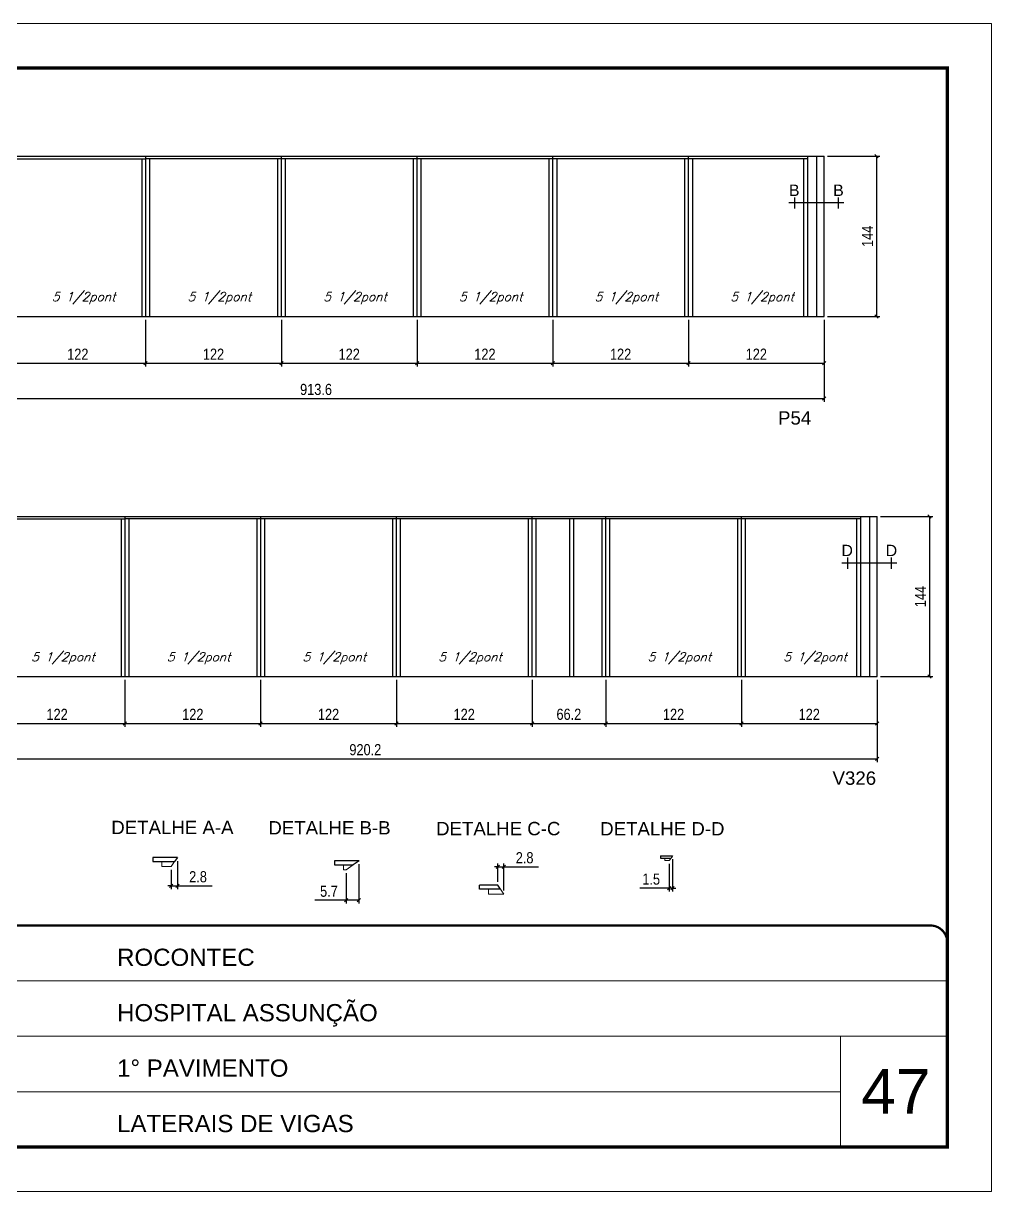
# Model space of a CAD drawing. Extents: x 137137 to 143418, y 10464 to 34486.
# Drawn here: x 140922 to 141792, y 20801 to 21851 of the extents above; entities that cross this region are included whole.
import ezdxf
from ezdxf.enums import TextEntityAlignment as Align

# ---------------------------------------------------------------- set-up
doc = ezdxf.new("R2010")
doc.units = 0
doc.linetypes.add('CONTINUO', pattern=[0])
doc.linetypes.add('DASHED', pattern=[0.75, 0.5, -0.25])
for name, color, linetype in [('5', 5, 'Continuous'), ('COTA', 241, 'Continuous'), ('detalhes', 4, 'Continuous'), ('Painéis', 200, 'Continuous'), ('SARR_2.2x7', 40, 'Continuous'), ('SARR_3.5x7', 81, 'Continuous'), ('texto', 7, 'Continuous')]:
    doc.layers.add(name, color=color, linetype=linetype)
for name, color, linetype, lineweight in [('CARIMBO', 255, 'Continuous', 9), ('Folhas', 255, 'Continuous', 9), ('Sarr 2.2x7', 40, 'Continuous', 9), ('SARRAFO DE PRESSAO', 251, 'DASHED', 9)]:
    doc.layers.add(name, color=color, linetype=linetype, lineweight=lineweight)
doc.styles.add('ARIAL', font='arial.ttf')
doc.styles.add('COTA TECNICA', font='techl___.ttf', dxfattribs={"height": 10})
doc.styles.add('Romans', font='romans.shx')
doc.styles.get("Standard").update_dxf_attribs({"font": 'arial.ttf'})
doc.dimstyles.new('PAINEL', dxfattribs={"dimtxt": 10, "dimasz": 3, "dimexe": 3, "dimexo": 3, "dimgap": 3, "dimtad": 1, "dimdec": 1, "dimzin": 12, "dimdsep": 46, "dimtxsty": 'COTA TECNICA', "dimblk1": 'OBLIQUE', "dimblk2": 'OBLIQUE', "dimsah": 1, "dimcen": 0.9, "dimclrd": 4, "dimclre": 4, "dimclrt": 240, "dimadec": 1, "dimazin": 3, "dimtfac": 1, "dimtdec": 1, "dimtmove": 0, "dimatfit": 3, "dimfxl": 1, "dimtolj": 1, "dimtzin": 12, "dimarcsym": 0})

# ---------------------------------------------------------------- blocks, each defined once
blk = doc.blocks.new('9999999999')
at = {"color": 30, "linetype": 'CONTINUO'}
for p, q in [((98564.6, 34379.6), (99584, 34379.6)), ((98564.6, 34329.8), (99488, 34329.8)), ((99584, 34329.8), (99488, 34329.8)), ((99488, 34329.8), (99488, 34230.2)), ((98564.6, 34280), (99488, 34280))]:
    blk.add_line(p, q, dxfattribs=at)
at = {"color": 30, "linetype": 'CONTINUO', "const_width": 2}
blk.add_lwpolyline([(99584, 34230.2), (99584, 34414.4, 0.414214), (99569, 34429.4), (98229, 34429.4, 0.414214), (98214, 34414.4), (98214, 34245.2, 0.414214), (98229, 34230.2), (99584, 34230.2)], format="xyb", dxfattribs=at)
at = {"layer": 'Folhas'}
blk.add_lwpolyline([(98139, 34190.2), (99624, 34190.2), (99624, 35240.2), (98139, 35240.2)], close=True, dxfattribs=at)
at = {"layer": 'Folhas', "color": 30, "const_width": 3}
blk.add_lwpolyline([(98214, 34230.2), (99584, 34230.2), (99584, 35200.2), (98214, 35200.2)], close=True, dxfattribs=at)
at = {"color": 7, "linetype": 'Continuous', "ltscale": 5, "style": 'ARIAL'}
for s, height, p in [('ROCONTEC', 15.48, (98837.7, 34393.1)), ('HOSPITAL ASSUNÇÃO', 15.483, (98837.7, 34343.3)), ('1° PAVIMENTO', 15.483, (98837.7, 34293.5)), ('LATERAIS DE VIGAS', 15.483, (98837.7, 34243.7))]:
    blk.add_text(s, height=height, dxfattribs=at).set_placement(p)
blk = doc.blocks.new('_Oblique')
at = {"color": 0, "linetype": 'ByBlock', "lineweight": -2}
blk.add_line((-0.5, -0.5), (0.5, 0.5), dxfattribs=at)
blk = doc.blocks.new('*D1684')
at = {"layer": 'COTA', "color": 4, "lineweight": -2, "ltscale": 25, "transparency": 16777216}
for p, q in [((141153.7, 21585), (141153.7, 21543.1)), ((141275.7, 21585), (141275.7, 21543.1)), ((141153.7, 21546.1), (141275.7, 21546.1))]:
    blk.add_line(p, q, dxfattribs=at)
at = {"layer": 'Defpoints', "color": 0, "ltscale": 25, "transparency": 16777216}
for p in [(141153.7, 21588), (141275.7, 21588), (141275.7, 21546.1)]:
    blk.add_point(p, dxfattribs=at)
at = {"layer": 'COTA', "color": 4, "lineweight": -2, "ltscale": 25, "transparency": 16777216, "xscale": 3, "yscale": 3, "zscale": 3, "rotation": 180}
blk.add_blockref('_Oblique', (141153.7, 21546.1), dxfattribs=at)
at = {"layer": 'COTA', "color": 4, "lineweight": -2, "ltscale": 25, "transparency": 16777216, "xscale": 3, "yscale": 3, "zscale": 3}
blk.add_blockref('_Oblique', (141275.7, 21546.1), dxfattribs=at)
at = {"layer": 'COTA', "color": 240, "ltscale": 25, "transparency": 16777216, "insert": (141214.7, 21554.1), "char_height": 10, "attachment_point": 5, "style": 'COTA TECNICA'}
blk.add_mtext('\\A1;122', dxfattribs=at)
blk = doc.blocks.new('*D1685')
at = {"layer": 'COTA', "color": 4, "lineweight": -2, "ltscale": 25, "transparency": 16777216}
for p, q in [((141644.7, 21732), (141691.8, 21732)), ((141688.8, 21732), (141688.8, 21588)), ((141644.7, 21588), (141691.8, 21588))]:
    blk.add_line(p, q, dxfattribs=at)
at = {"layer": 'Defpoints', "color": 0, "ltscale": 25, "transparency": 16777216}
for p in [(141641.7, 21732), (141641.7, 21588), (141688.8, 21588)]:
    blk.add_point(p, dxfattribs=at)
at = {"layer": 'COTA', "color": 4, "lineweight": -2, "ltscale": 25, "transparency": 16777216, "xscale": 3, "yscale": 3, "zscale": 3}
for p, rotation in [((141688.8, 21732), 90), ((141688.8, 21588), 270)]:
    blk.add_blockref('_Oblique', p, dxfattribs=dict(at, rotation=rotation))
at = {"layer": 'COTA', "color": 240, "ltscale": 25, "transparency": 16777216, "insert": (141680.7, 21660), "char_height": 10, "attachment_point": 5, "rotation": 90, "style": 'COTA TECNICA'}
blk.add_mtext('\\A1;144', dxfattribs=at)
blk = doc.blocks.new('*D1660')
at = {"layer": 'COTA', "color": 4, "lineweight": -2, "ltscale": 25, "transparency": 16777216}
for p, q in [((141519.7, 21585), (141519.7, 21543.1)), ((141641.7, 21585), (141641.7, 21543.1)), ((141519.7, 21546.1), (141641.7, 21546.1))]:
    blk.add_line(p, q, dxfattribs=at)
at = {"layer": 'Defpoints', "color": 0, "ltscale": 25, "transparency": 16777216}
for p in [(141519.7, 21588), (141641.7, 21588), (141641.7, 21546.1)]:
    blk.add_point(p, dxfattribs=at)
at = {"layer": 'COTA', "color": 4, "lineweight": -2, "ltscale": 25, "transparency": 16777216, "xscale": 3, "yscale": 3, "zscale": 3, "rotation": 180}
blk.add_blockref('_Oblique', (141519.7, 21546.1), dxfattribs=at)
at = {"layer": 'COTA', "color": 4, "lineweight": -2, "ltscale": 25, "transparency": 16777216, "xscale": 3, "yscale": 3, "zscale": 3}
blk.add_blockref('_Oblique', (141641.7, 21546.1), dxfattribs=at)
at = {"layer": 'COTA', "color": 240, "ltscale": 25, "transparency": 16777216, "insert": (141580.7, 21554.1), "char_height": 10, "attachment_point": 5, "style": 'COTA TECNICA'}
blk.add_mtext('\\A1;122', dxfattribs=at)
blk = doc.blocks.new('*D1665')
at = {"layer": 'COTA', "color": 4, "lineweight": -2, "ltscale": 25, "transparency": 16777216}
for p, q in [((140728.1, 21585), (140728.1, 21511.2)), ((141641.7, 21585), (141641.7, 21511.2)), ((140728.1, 21514.2), (141641.7, 21514.2))]:
    blk.add_line(p, q, dxfattribs=at)
at = {"layer": 'Defpoints', "color": 0, "ltscale": 25, "transparency": 16777216}
for p in [(140728.1, 21588), (141641.7, 21588), (141641.7, 21514.2)]:
    blk.add_point(p, dxfattribs=at)
at = {"layer": 'COTA', "color": 4, "lineweight": -2, "ltscale": 25, "transparency": 16777216, "xscale": 3, "yscale": 3, "zscale": 3, "rotation": 180}
blk.add_blockref('_Oblique', (140728.1, 21514.2), dxfattribs=at)
at = {"layer": 'COTA', "color": 4, "lineweight": -2, "ltscale": 25, "transparency": 16777216, "xscale": 3, "yscale": 3, "zscale": 3}
blk.add_blockref('_Oblique', (141641.7, 21514.2), dxfattribs=at)
at = {"layer": 'COTA', "color": 240, "ltscale": 25, "transparency": 16777216, "insert": (141184.9, 21522.4), "char_height": 10, "attachment_point": 5, "style": 'COTA TECNICA'}
blk.add_mtext('\\A1;913.6', dxfattribs=at)
blk = doc.blocks.new('*D1686')
at = {"layer": 'COTA', "color": 4, "lineweight": -2, "ltscale": 25, "transparency": 16777216}
for p, q in [((141275.7, 21585), (141275.7, 21543.1)), ((141397.7, 21585), (141397.7, 21543.1)), ((141275.7, 21546.1), (141397.7, 21546.1))]:
    blk.add_line(p, q, dxfattribs=at)
at = {"layer": 'Defpoints', "color": 0, "ltscale": 25, "transparency": 16777216}
for p in [(141275.7, 21588), (141397.7, 21588), (141397.7, 21546.1)]:
    blk.add_point(p, dxfattribs=at)
at = {"layer": 'COTA', "color": 4, "lineweight": -2, "ltscale": 25, "transparency": 16777216, "xscale": 3, "yscale": 3, "zscale": 3, "rotation": 180}
blk.add_blockref('_Oblique', (141275.7, 21546.1), dxfattribs=at)
at = {"layer": 'COTA', "color": 4, "lineweight": -2, "ltscale": 25, "transparency": 16777216, "xscale": 3, "yscale": 3, "zscale": 3}
blk.add_blockref('_Oblique', (141397.7, 21546.1), dxfattribs=at)
at = {"layer": 'COTA', "color": 240, "ltscale": 25, "transparency": 16777216, "insert": (141336.7, 21554.1), "char_height": 10, "attachment_point": 5, "style": 'COTA TECNICA'}
blk.add_mtext('\\A1;122', dxfattribs=at)
blk = doc.blocks.new('*D1687')
at = {"layer": 'COTA', "color": 4, "linetype": 'ByBlock', "lineweight": -2, "transparency": 16777216}
for p, q in [((141060.3, 21098.6), (141060.3, 21073.3)), ((141054.7, 21090.6), (141054.7, 21073.3)), ((141054.7, 21076.3), (141051.7, 21076.3)), ((141054.7, 21076.3), (141060.3, 21076.3)), ((141060.3, 21076.3), (141091.4, 21076.3))]:
    blk.add_line(p, q, dxfattribs=at)
at = {"layer": 'Defpoints', "color": 0, "linetype": 'ByBlock', "transparency": 16777216}
for p in [(141060.3, 21101.6), (141054.7, 21093.6), (141060.3, 21076.3)]:
    blk.add_point(p, dxfattribs=at)
at = {"layer": 'COTA', "color": 4, "linetype": 'ByBlock', "lineweight": -2, "transparency": 16777216, "xscale": 3, "yscale": 3, "zscale": 3}
blk.add_blockref('_Oblique', (141054.7, 21076.3), dxfattribs=at)
at = {"layer": 'COTA', "color": 4, "linetype": 'ByBlock', "lineweight": -2, "transparency": 16777216, "xscale": 3, "yscale": 3, "zscale": 3, "rotation": 180}
blk.add_blockref('_Oblique', (141060.3, 21076.3), dxfattribs=at)
at = {"layer": 'COTA', "color": 240, "linetype": 'ByBlock', "transparency": 16777216, "insert": (141078.8, 21084.4), "char_height": 10, "attachment_point": 5, "style": 'COTA TECNICA'}
blk.add_mtext('\\A1;2.8', dxfattribs=at)
blk = doc.blocks.new('*D1688')
at = {"layer": 'COTA', "color": 4, "linetype": 'ByBlock', "lineweight": -2, "transparency": 16777216}
for p, q in [((141223.5, 21095.8), (141223.5, 21060.3)), ((141212.1, 21087.8), (141212.1, 21060.3)), ((141212.1, 21063.3), (141183.9, 21063.3)), ((141223.5, 21063.3), (141212.1, 21063.3))]:
    blk.add_line(p, q, dxfattribs=at)
at = {"layer": 'Defpoints', "color": 0, "linetype": 'ByBlock', "transparency": 16777216}
for p in [(141223.5, 21098.8), (141212.1, 21090.8), (141212.1, 21063.3)]:
    blk.add_point(p, dxfattribs=at)
at = {"layer": 'COTA', "color": 4, "linetype": 'ByBlock', "lineweight": -2, "transparency": 16777216, "xscale": 3, "yscale": 3, "zscale": 3}
for p, rotation in [((141212.1, 21063.3), 180.000000001876), ((141223.5, 21063.3), 1.875939403817029e-09)]:
    blk.add_blockref('_Oblique', p, dxfattribs=dict(at, rotation=rotation))
at = {"layer": 'COTA', "color": 240, "linetype": 'ByBlock', "transparency": 16777216, "insert": (141196.5, 21071.4), "char_height": 10, "attachment_point": 5, "rotation": 0, "style": 'COTA TECNICA'}
blk.add_mtext('\\A1;5.7', dxfattribs=at)
blk = doc.blocks.new('*D1689')
at = {"layer": 'COTA', "color": 4, "linetype": 'ByBlock', "lineweight": -2, "transparency": 16777216}
for p, q in [((141348.2, 21080), (141348.2, 21096.4)), ((141353.8, 21072), (141353.8, 21096.4)), ((141348.2, 21093.4), (141345.2, 21093.4)), ((141348.2, 21093.4), (141353.8, 21093.4)), ((141353.8, 21093.4), (141384.9, 21093.4))]:
    blk.add_line(p, q, dxfattribs=at)
at = {"layer": 'Defpoints', "color": 0, "linetype": 'ByBlock', "transparency": 16777216}
for p in [(141353.8, 21093.4), (141348.2, 21077), (141353.8, 21069)]:
    blk.add_point(p, dxfattribs=at)
at = {"layer": 'COTA', "color": 4, "linetype": 'ByBlock', "lineweight": -2, "transparency": 16777216, "xscale": 3, "yscale": 3, "zscale": 3}
blk.add_blockref('_Oblique', (141348.2, 21093.4), dxfattribs=at)
at = {"layer": 'COTA', "color": 4, "linetype": 'ByBlock', "lineweight": -2, "transparency": 16777216, "xscale": 3, "yscale": 3, "zscale": 3, "rotation": 180}
blk.add_blockref('_Oblique', (141353.8, 21093.4), dxfattribs=at)
at = {"layer": 'COTA', "color": 240, "linetype": 'ByBlock', "transparency": 16777216, "insert": (141372.4, 21101.5), "char_height": 10, "attachment_point": 5, "style": 'COTA TECNICA'}
blk.add_mtext('\\A1;2.8', dxfattribs=at)
blk = doc.blocks.new('*D1692')
at = {"layer": 'COTA', "color": 4, "linetype": 'ByBlock', "lineweight": -2, "transparency": 16777216}
for p, q in [((141502.5, 21096.1), (141502.5, 21071.1)), ((141505.4, 21100.3), (141505.4, 21071.1)), ((141502.5, 21074.1), (141476, 21074.1)), ((141505.4, 21074.1), (141502.5, 21074.1)), ((141505.4, 21074.1), (141508.4, 21074.1))]:
    blk.add_line(p, q, dxfattribs=at)
at = {"layer": 'Defpoints', "color": 0, "linetype": 'ByBlock', "transparency": 16777216}
for p in [(141502.5, 21099.1), (141505.4, 21103.3), (141502.5, 21074.1)]:
    blk.add_point(p, dxfattribs=at)
at = {"layer": 'COTA', "color": 4, "linetype": 'ByBlock', "lineweight": -2, "transparency": 16777216, "xscale": 3, "yscale": 3, "zscale": 3}
blk.add_blockref('_Oblique', (141502.5, 21074.1), dxfattribs=at)
at = {"layer": 'COTA', "color": 4, "linetype": 'ByBlock', "lineweight": -2, "transparency": 16777216, "xscale": 3, "yscale": 3, "zscale": 3, "rotation": 180}
blk.add_blockref('_Oblique', (141505.4, 21074.1), dxfattribs=at)
at = {"layer": 'COTA', "color": 240, "linetype": 'ByBlock', "transparency": 16777216, "insert": (141486.2, 21082.3), "char_height": 10, "attachment_point": 5, "style": 'COTA TECNICA'}
blk.add_mtext('\\A1;1.5', dxfattribs=at)
blk = doc.blocks.new('*D2060')
at = {"layer": 'COTA', "color": 4, "lineweight": -2, "ltscale": 25, "transparency": 16777216}
for p, q in [((141397.7, 21585), (141397.7, 21543.1)), ((141519.7, 21585), (141519.7, 21543.1)), ((141397.7, 21546.1), (141519.7, 21546.1))]:
    blk.add_line(p, q, dxfattribs=at)
at = {"layer": 'Defpoints', "color": 0, "ltscale": 25, "transparency": 16777216}
for p in [(141397.7, 21588), (141519.7, 21588), (141519.7, 21546.1)]:
    blk.add_point(p, dxfattribs=at)
at = {"layer": 'COTA', "color": 4, "lineweight": -2, "ltscale": 25, "transparency": 16777216, "xscale": 3, "yscale": 3, "zscale": 3, "rotation": 180}
blk.add_blockref('_Oblique', (141397.7, 21546.1), dxfattribs=at)
at = {"layer": 'COTA', "color": 4, "lineweight": -2, "ltscale": 25, "transparency": 16777216, "xscale": 3, "yscale": 3, "zscale": 3}
blk.add_blockref('_Oblique', (141519.7, 21546.1), dxfattribs=at)
at = {"layer": 'COTA', "color": 240, "ltscale": 25, "transparency": 16777216, "insert": (141458.7, 21554.1), "char_height": 10, "attachment_point": 5, "style": 'COTA TECNICA'}
blk.add_mtext('\\A1;122', dxfattribs=at)
blk = doc.blocks.new('*D2061')
at = {"layer": 'COTA', "color": 4, "lineweight": -2, "ltscale": 25, "transparency": 16777216}
for p, q in [((140909.7, 21585), (140909.7, 21543.1)), ((141031.7, 21585), (141031.7, 21543.1)), ((140909.7, 21546.1), (141031.7, 21546.1))]:
    blk.add_line(p, q, dxfattribs=at)
at = {"layer": 'Defpoints', "color": 0, "ltscale": 25, "transparency": 16777216}
for p in [(140909.7, 21588), (141031.7, 21588), (141031.7, 21546.1)]:
    blk.add_point(p, dxfattribs=at)
at = {"layer": 'COTA', "color": 4, "lineweight": -2, "ltscale": 25, "transparency": 16777216, "xscale": 3, "yscale": 3, "zscale": 3, "rotation": 180}
blk.add_blockref('_Oblique', (140909.7, 21546.1), dxfattribs=at)
at = {"layer": 'COTA', "color": 4, "lineweight": -2, "ltscale": 25, "transparency": 16777216, "xscale": 3, "yscale": 3, "zscale": 3}
blk.add_blockref('_Oblique', (141031.7, 21546.1), dxfattribs=at)
at = {"layer": 'COTA', "color": 240, "ltscale": 25, "transparency": 16777216, "insert": (140970.7, 21554.1), "char_height": 10, "attachment_point": 5, "style": 'COTA TECNICA'}
blk.add_mtext('\\A1;122', dxfattribs=at)
blk = doc.blocks.new('*D2062')
at = {"layer": 'COTA', "color": 4, "lineweight": -2, "ltscale": 25, "transparency": 16777216}
for p, q in [((141031.7, 21585), (141031.7, 21543.1)), ((141153.7, 21585), (141153.7, 21543.1)), ((141031.7, 21546.1), (141153.7, 21546.1))]:
    blk.add_line(p, q, dxfattribs=at)
at = {"layer": 'Defpoints', "color": 0, "ltscale": 25, "transparency": 16777216}
for p in [(141031.7, 21588), (141153.7, 21588), (141153.7, 21546.1)]:
    blk.add_point(p, dxfattribs=at)
at = {"layer": 'COTA', "color": 4, "lineweight": -2, "ltscale": 25, "transparency": 16777216, "xscale": 3, "yscale": 3, "zscale": 3, "rotation": 180}
blk.add_blockref('_Oblique', (141031.7, 21546.1), dxfattribs=at)
at = {"layer": 'COTA', "color": 4, "lineweight": -2, "ltscale": 25, "transparency": 16777216, "xscale": 3, "yscale": 3, "zscale": 3}
blk.add_blockref('_Oblique', (141153.7, 21546.1), dxfattribs=at)
at = {"layer": 'COTA', "color": 240, "ltscale": 25, "transparency": 16777216, "insert": (141092.7, 21554.1), "char_height": 10, "attachment_point": 5, "style": 'COTA TECNICA'}
blk.add_mtext('\\A1;122', dxfattribs=at)
blk = doc.blocks.new('*D2069')
at = {"layer": 'COTA', "color": 4, "lineweight": -2, "ltscale": 25, "transparency": 16777216}
for p, q in [((141135.1, 21261.3), (141135.1, 21219.3)), ((141257.1, 21261.3), (141257.1, 21219.3)), ((141135.1, 21222.3), (141257.1, 21222.3))]:
    blk.add_line(p, q, dxfattribs=at)
at = {"layer": 'Defpoints', "color": 0, "ltscale": 25, "transparency": 16777216}
for p in [(141135.1, 21264.3), (141257.1, 21264.3), (141257.1, 21222.3)]:
    blk.add_point(p, dxfattribs=at)
at = {"layer": 'COTA', "color": 4, "lineweight": -2, "ltscale": 25, "transparency": 16777216, "xscale": 3, "yscale": 3, "zscale": 3, "rotation": 180}
blk.add_blockref('_Oblique', (141135.1, 21222.3), dxfattribs=at)
at = {"layer": 'COTA', "color": 4, "lineweight": -2, "ltscale": 25, "transparency": 16777216, "xscale": 3, "yscale": 3, "zscale": 3}
blk.add_blockref('_Oblique', (141257.1, 21222.3), dxfattribs=at)
at = {"layer": 'COTA', "color": 240, "ltscale": 25, "transparency": 16777216, "insert": (141196.1, 21230.4), "char_height": 10, "attachment_point": 5, "style": 'COTA TECNICA'}
blk.add_mtext('\\A1;122', dxfattribs=at)
blk = doc.blocks.new('*D2070')
at = {"layer": 'COTA', "color": 4, "lineweight": -2, "ltscale": 25, "transparency": 16777216}
for p, q in [((141692.3, 21408.3), (141739.4, 21408.3)), ((141736.4, 21408.3), (141736.4, 21264.3)), ((141692.3, 21264.3), (141739.4, 21264.3))]:
    blk.add_line(p, q, dxfattribs=at)
at = {"layer": 'Defpoints', "color": 0, "ltscale": 25, "transparency": 16777216}
for p in [(141689.3, 21408.3), (141689.3, 21264.3), (141736.4, 21264.3)]:
    blk.add_point(p, dxfattribs=at)
at = {"layer": 'COTA', "color": 4, "lineweight": -2, "ltscale": 25, "transparency": 16777216, "xscale": 3, "yscale": 3, "zscale": 3}
for p, rotation in [((141736.4, 21408.3), 90), ((141736.4, 21264.3), 270)]:
    blk.add_blockref('_Oblique', p, dxfattribs=dict(at, rotation=rotation))
at = {"layer": 'COTA', "color": 240, "ltscale": 25, "transparency": 16777216, "insert": (141728.3, 21336.3), "char_height": 10, "attachment_point": 5, "rotation": 90, "style": 'COTA TECNICA'}
blk.add_mtext('\\A1;144', dxfattribs=at)
blk = doc.blocks.new('*D2063')
at = {"layer": 'COTA', "color": 4, "lineweight": -2, "ltscale": 25, "transparency": 16777216}
for p, q in [((141567.3, 21261.3), (141567.3, 21219.3)), ((141689.3, 21261.3), (141689.3, 21219.3)), ((141567.3, 21222.3), (141689.3, 21222.3))]:
    blk.add_line(p, q, dxfattribs=at)
at = {"layer": 'Defpoints', "color": 0, "ltscale": 25, "transparency": 16777216}
for p in [(141567.3, 21264.3), (141689.3, 21264.3), (141689.3, 21222.3)]:
    blk.add_point(p, dxfattribs=at)
at = {"layer": 'COTA', "color": 4, "lineweight": -2, "ltscale": 25, "transparency": 16777216, "xscale": 3, "yscale": 3, "zscale": 3, "rotation": 180}
blk.add_blockref('_Oblique', (141567.3, 21222.3), dxfattribs=at)
at = {"layer": 'COTA', "color": 4, "lineweight": -2, "ltscale": 25, "transparency": 16777216, "xscale": 3, "yscale": 3, "zscale": 3}
blk.add_blockref('_Oblique', (141689.3, 21222.3), dxfattribs=at)
at = {"layer": 'COTA', "color": 240, "ltscale": 25, "transparency": 16777216, "insert": (141628.3, 21230.4), "char_height": 10, "attachment_point": 5, "style": 'COTA TECNICA'}
blk.add_mtext('\\A1;122', dxfattribs=at)
blk = doc.blocks.new('*D2064')
at = {"layer": 'COTA', "color": 4, "lineweight": -2, "ltscale": 25, "transparency": 16777216}
for p, q in [((140769.1, 21261.3), (140769.1, 21187.4)), ((141689.3, 21261.3), (141689.3, 21187.4)), ((140769.1, 21190.4), (141689.3, 21190.4))]:
    blk.add_line(p, q, dxfattribs=at)
at = {"layer": 'Defpoints', "color": 0, "ltscale": 25, "transparency": 16777216}
for p in [(140769.1, 21264.3), (141689.3, 21264.3), (141689.3, 21190.4)]:
    blk.add_point(p, dxfattribs=at)
at = {"layer": 'COTA', "color": 4, "lineweight": -2, "ltscale": 25, "transparency": 16777216, "xscale": 3, "yscale": 3, "zscale": 3, "rotation": 180}
blk.add_blockref('_Oblique', (140769.1, 21190.4), dxfattribs=at)
at = {"layer": 'COTA', "color": 4, "lineweight": -2, "ltscale": 25, "transparency": 16777216, "xscale": 3, "yscale": 3, "zscale": 3}
blk.add_blockref('_Oblique', (141689.3, 21190.4), dxfattribs=at)
at = {"layer": 'COTA', "color": 240, "ltscale": 25, "transparency": 16777216, "insert": (141229.2, 21198.6), "char_height": 10, "attachment_point": 5, "style": 'COTA TECNICA'}
blk.add_mtext('\\A1;920.2', dxfattribs=at)
blk = doc.blocks.new('*D2071')
at = {"layer": 'COTA', "color": 4, "lineweight": -2, "ltscale": 25, "transparency": 16777216}
for p, q in [((141257.1, 21261.3), (141257.1, 21219.3)), ((141379.1, 21261.3), (141379.1, 21219.3)), ((141257.1, 21222.3), (141379.1, 21222.3))]:
    blk.add_line(p, q, dxfattribs=at)
at = {"layer": 'Defpoints', "color": 0, "ltscale": 25, "transparency": 16777216}
for p in [(141257.1, 21264.3), (141379.1, 21264.3), (141379.1, 21222.3)]:
    blk.add_point(p, dxfattribs=at)
at = {"layer": 'COTA', "color": 4, "lineweight": -2, "ltscale": 25, "transparency": 16777216, "xscale": 3, "yscale": 3, "zscale": 3, "rotation": 180}
blk.add_blockref('_Oblique', (141257.1, 21222.3), dxfattribs=at)
at = {"layer": 'COTA', "color": 4, "lineweight": -2, "ltscale": 25, "transparency": 16777216, "xscale": 3, "yscale": 3, "zscale": 3}
blk.add_blockref('_Oblique', (141379.1, 21222.3), dxfattribs=at)
at = {"layer": 'COTA', "color": 240, "ltscale": 25, "transparency": 16777216, "insert": (141318.1, 21230.4), "char_height": 10, "attachment_point": 5, "style": 'COTA TECNICA'}
blk.add_mtext('\\A1;122', dxfattribs=at)
blk = doc.blocks.new('*D2065')
at = {"layer": 'COTA', "color": 4, "lineweight": -2, "ltscale": 25, "transparency": 16777216}
for p, q in [((141445.3, 21261.3), (141445.3, 21219.3)), ((141567.3, 21261.3), (141567.3, 21219.3)), ((141445.3, 21222.3), (141567.3, 21222.3))]:
    blk.add_line(p, q, dxfattribs=at)
at = {"layer": 'Defpoints', "color": 0, "ltscale": 25, "transparency": 16777216}
for p in [(141445.3, 21264.3), (141567.3, 21264.3), (141567.3, 21222.3)]:
    blk.add_point(p, dxfattribs=at)
at = {"layer": 'COTA', "color": 4, "lineweight": -2, "ltscale": 25, "transparency": 16777216, "xscale": 3, "yscale": 3, "zscale": 3, "rotation": 180}
blk.add_blockref('_Oblique', (141445.3, 21222.3), dxfattribs=at)
at = {"layer": 'COTA', "color": 4, "lineweight": -2, "ltscale": 25, "transparency": 16777216, "xscale": 3, "yscale": 3, "zscale": 3}
blk.add_blockref('_Oblique', (141567.3, 21222.3), dxfattribs=at)
at = {"layer": 'COTA', "color": 240, "ltscale": 25, "transparency": 16777216, "insert": (141506.3, 21230.4), "char_height": 10, "attachment_point": 5, "style": 'COTA TECNICA'}
blk.add_mtext('\\A1;122', dxfattribs=at)
blk = doc.blocks.new('*D2066')
at = {"layer": 'COTA', "color": 4, "lineweight": -2, "ltscale": 25, "transparency": 16777216}
for p, q in [((140891.1, 21261.3), (140891.1, 21219.3)), ((141013.1, 21261.3), (141013.1, 21219.3)), ((140891.1, 21222.3), (141013.1, 21222.3))]:
    blk.add_line(p, q, dxfattribs=at)
at = {"layer": 'Defpoints', "color": 0, "ltscale": 25, "transparency": 16777216}
for p in [(140891.1, 21264.3), (141013.1, 21264.3), (141013.1, 21222.3)]:
    blk.add_point(p, dxfattribs=at)
at = {"layer": 'COTA', "color": 4, "lineweight": -2, "ltscale": 25, "transparency": 16777216, "xscale": 3, "yscale": 3, "zscale": 3, "rotation": 180}
blk.add_blockref('_Oblique', (140891.1, 21222.3), dxfattribs=at)
at = {"layer": 'COTA', "color": 4, "lineweight": -2, "ltscale": 25, "transparency": 16777216, "xscale": 3, "yscale": 3, "zscale": 3}
blk.add_blockref('_Oblique', (141013.1, 21222.3), dxfattribs=at)
at = {"layer": 'COTA', "color": 240, "ltscale": 25, "transparency": 16777216, "insert": (140952.1, 21230.4), "char_height": 10, "attachment_point": 5, "style": 'COTA TECNICA'}
blk.add_mtext('\\A1;122', dxfattribs=at)
blk = doc.blocks.new('*D2067')
at = {"layer": 'COTA', "color": 4, "lineweight": -2, "ltscale": 25, "transparency": 16777216}
for p, q in [((141013.1, 21261.3), (141013.1, 21219.3)), ((141135.1, 21261.3), (141135.1, 21219.3)), ((141013.1, 21222.3), (141135.1, 21222.3))]:
    blk.add_line(p, q, dxfattribs=at)
at = {"layer": 'Defpoints', "color": 0, "ltscale": 25, "transparency": 16777216}
for p in [(141013.1, 21264.3), (141135.1, 21264.3), (141135.1, 21222.3)]:
    blk.add_point(p, dxfattribs=at)
at = {"layer": 'COTA', "color": 4, "lineweight": -2, "ltscale": 25, "transparency": 16777216, "xscale": 3, "yscale": 3, "zscale": 3, "rotation": 180}
blk.add_blockref('_Oblique', (141013.1, 21222.3), dxfattribs=at)
at = {"layer": 'COTA', "color": 4, "lineweight": -2, "ltscale": 25, "transparency": 16777216, "xscale": 3, "yscale": 3, "zscale": 3}
blk.add_blockref('_Oblique', (141135.1, 21222.3), dxfattribs=at)
at = {"layer": 'COTA', "color": 240, "ltscale": 25, "transparency": 16777216, "insert": (141074.1, 21230.4), "char_height": 10, "attachment_point": 5, "style": 'COTA TECNICA'}
blk.add_mtext('\\A1;122', dxfattribs=at)
blk = doc.blocks.new('*D2072')
at = {"layer": 'COTA', "color": 4, "lineweight": -2, "ltscale": 25, "transparency": 16777216}
for p, q in [((141379.1, 21261.3), (141379.1, 21219.3)), ((141445.3, 21261.3), (141445.3, 21219.3)), ((141379.1, 21222.3), (141445.3, 21222.3))]:
    blk.add_line(p, q, dxfattribs=at)
at = {"layer": 'Defpoints', "color": 0, "ltscale": 25, "transparency": 16777216}
for p in [(141379.1, 21264.3), (141445.3, 21264.3), (141445.3, 21222.3)]:
    blk.add_point(p, dxfattribs=at)
at = {"layer": 'COTA', "color": 4, "lineweight": -2, "ltscale": 25, "transparency": 16777216, "xscale": 3, "yscale": 3, "zscale": 3, "rotation": 180}
blk.add_blockref('_Oblique', (141379.1, 21222.3), dxfattribs=at)
at = {"layer": 'COTA', "color": 4, "lineweight": -2, "ltscale": 25, "transparency": 16777216, "xscale": 3, "yscale": 3, "zscale": 3}
blk.add_blockref('_Oblique', (141445.3, 21222.3), dxfattribs=at)
at = {"layer": 'COTA', "color": 240, "ltscale": 25, "transparency": 16777216, "insert": (141412.2, 21230.4), "char_height": 10, "attachment_point": 5, "style": 'COTA TECNICA'}
blk.add_mtext('\\A1;66.2', dxfattribs=at)

msp = doc.modelspace()

# ---------------------------------------------------------------- linework, layer by layer
at = {"layer": 'detalhes'}
for p, q in [((141615.01, 21695.03), (141615.01, 21685.03)), ((141654.4, 21695.03), (141654.4, 21685.03)), ((141659.4, 21690.03), (141610.01, 21690.03)), ((141662.61, 21371.29), (141662.61, 21361.29)), ((141702, 21371.29), (141702, 21361.29)), ((141707, 21366.29), (141657.61, 21366.29))]:
    msp.add_line(p, q, dxfattribs=at)
at = {"layer": 'Painéis'}
for p, q in [((140769.64, 21732.03), (141641.74, 21732.03)), ((140769.64, 21588.03), (141641.74, 21588.03)), ((140769.14, 21408.29), (141689.34, 21408.29)), ((140769.14, 21264.29), (141689.34, 21264.29)), ((141060.3, 21101.63), (141057.78, 21098.03)), ((141223.53, 21098.77), (141218.39, 21095.17)), ((141494.54, 21103.3), (141505.43, 21103.3)), ((141494.54, 21101.3), (141504.03, 21101.3)), ((141505.43, 21103.3), (141504.03, 21101.3)), ((141348.22, 21076.95), (141331.82, 21076.95)), ((141331.82, 21073.35), (141331.82, 21076.95)), ((141350.74, 21073.35), (141348.22, 21076.95)), ((141350.74, 21073.35), (141331.82, 21073.35))]:
    msp.add_line(p, q, dxfattribs=at)
at = {"layer": 'Painéis', "ltscale": 25}
for p, q in [((141031.74, 21588.03), (141031.74, 21732.03)), ((141153.74, 21588.03), (141153.74, 21732.03)), ((141275.74, 21588.03), (141275.74, 21732.03)), ((141397.74, 21588.03), (141397.74, 21732.03)), ((141519.74, 21588.03), (141519.74, 21732.03)), ((141641.74, 21588.03), (141641.74, 21732.03)), ((141013.14, 21264.29), (141013.14, 21408.29)), ((141135.14, 21264.29), (141135.14, 21408.29)), ((141257.14, 21264.29), (141257.14, 21408.29)), ((141379.14, 21264.29), (141379.14, 21408.29)), ((141445.34, 21264.29), (141445.34, 21408.29)), ((141567.34, 21264.29), (141567.34, 21408.29)), ((141689.34, 21264.29), (141689.34, 21408.29)), ((141494.54, 21103.3), (141494.54, 21101.3))]:
    msp.add_line(p, q, dxfattribs=at)
at = {"layer": 'Painéis', "linetype": 'ByBlock'}
for points in [[(141060.3, 21101.63), (141038.3, 21101.63), (141038.3, 21098.03), (141057.78, 21098.03)], [(141223.53, 21098.77), (141201.53, 21098.77), (141201.53, 21095.17), (141218.39, 21095.17)]]:
    msp.add_lwpolyline(points, dxfattribs=at)
at = {"layer": 'Sarr 2.2x7'}
for p, q in [((141057.78, 21098.03), (141054.7, 21093.63)), ((141218.39, 21095.17), (141212.1, 21090.77)), ((141498.43, 21099.1), (141498.43, 21101.3)), ((141502.49, 21099.1), (141498.43, 21099.1)), ((141504.03, 21101.3), (141502.49, 21099.1)), ((141339.82, 21068.95), (141339.82, 21073.35)), ((141353.82, 21068.95), (141339.82, 21068.95)), ((141353.82, 21068.95), (141350.74, 21073.35))]:
    msp.add_line(p, q, dxfattribs=at)
for points in [[(141057.78, 21098.03), (141046.3, 21098.03), (141046.3, 21093.63), (141054.7, 21093.63)], [(141218.39, 21095.17), (141209.53, 21095.17), (141209.53, 21090.77), (141212.1, 21090.77)]]:
    msp.add_lwpolyline(points, dxfattribs=at)
at = {"layer": 'SARR_2.2x7', "linetype": 'Continuous'}
for p, q in [((140909.74, 21729.83), (141031.74, 21729.83)), ((141153.74, 21729.83), (141031.74, 21729.83)), ((141275.74, 21729.83), (141153.74, 21729.83)), ((141397.74, 21729.83), (141275.74, 21729.83)), ((141519.74, 21729.83), (141397.74, 21729.83)), ((141626.74, 21729.83), (141519.74, 21729.83)), ((141634.74, 21732.03), (141634.74, 21588.03)), ((140891.14, 21406.09), (141013.14, 21406.09)), ((141135.14, 21406.09), (141013.14, 21406.09)), ((141257.14, 21406.09), (141135.14, 21406.09)), ((141379.14, 21406.09), (141257.14, 21406.09)), ((141445.34, 21406.09), (141379.14, 21406.09)), ((141567.34, 21406.09), (141445.34, 21406.09)), ((141674.34, 21406.09), (141567.34, 21406.09)), ((141682.34, 21408.29), (141682.34, 21264.29))]:
    msp.add_line(p, q, dxfattribs=at)
at = {"layer": 'SARR_3.5x7'}
for p, q in [((141028.24, 21729.83), (141028.24, 21588.03)), ((141035.24, 21729.83), (141035.24, 21588.03)), ((141150.24, 21729.83), (141150.24, 21588.03)), ((141157.24, 21729.83), (141157.24, 21588.03)), ((141272.24, 21729.83), (141272.24, 21588.03)), ((141279.24, 21729.83), (141279.24, 21588.03)), ((141394.24, 21729.83), (141394.24, 21588.03)), ((141401.24, 21729.83), (141401.24, 21588.03)), ((141516.24, 21729.83), (141516.24, 21588.03)), ((141523.24, 21729.83), (141523.24, 21588.03)), ((141623.24, 21729.84), (141623.24, 21588.03)), ((141626.74, 21732.03), (141626.74, 21588.03)), ((141009.64, 21406.09), (141009.64, 21264.29)), ((141016.64, 21406.09), (141016.64, 21264.29)), ((141131.64, 21406.09), (141131.64, 21264.29)), ((141138.64, 21406.09), (141138.64, 21264.29)), ((141253.64, 21406.09), (141253.64, 21264.29)), ((141260.64, 21406.09), (141260.64, 21264.29)), ((141375.64, 21406.09), (141375.64, 21264.29)), ((141382.64, 21406.09), (141382.64, 21264.29)), ((141412.85, 21406.09), (141412.85, 21264.29)), ((141416.35, 21406.09), (141416.35, 21264.29)), ((141441.84, 21406.09), (141441.84, 21264.29)), ((141448.84, 21406.09), (141448.84, 21264.29)), ((141563.84, 21406.09), (141563.84, 21264.29)), ((141570.84, 21406.09), (141570.84, 21264.29)), ((141670.84, 21406.09), (141670.84, 21264.29)), ((141674.34, 21408.29), (141674.34, 21264.29))]:
    msp.add_line(p, q, dxfattribs=at)

# ---------------------------------------------------------------- block references
at = {"layer": 'SARRAFO DE PRESSAO', "color": 6, "linetype": 'ByBlock'}
msp.add_blockref('9999999999', (42168.31, -13388.76), dxfattribs=at)

# ---------------------------------------------------------------- texts
at = {"layer": '5', "linetype": 'Continuous'}
for s, p in [('P54', (141600.24, 21490.83)), ('V326', (141649.26, 21167.09))]:
    msp.add_text(s, height=12, rotation=0.00004, dxfattribs=at).set_placement(p)
at = {"layer": '5', "color": 7, "linetype": 'Continuous'}
for s, p in [('DETALHE A-A', (141000.8, 21122.79)), ('DETALHE B-B', (141142.03, 21122.47)), ('DETALHE C-C', (141292.83, 21121.75)), ('DETALHE D-D', (141440.35, 21121.59))]:
    msp.add_text(s, height=12, rotation=359.99996, dxfattribs=at).set_placement(p)
at = {"layer": 'CARIMBO', "style": 'ARIAL'}
msp.add_text('47', height=40, dxfattribs=at).set_placement((141675.15, 20871.59))
at = {"layer": 'detalhes', "color": 0, "linetype": 'Continuous', "style": 'ARIAL'}
for s, p in [('B', (141614.81, 21701.45)), ('B', (141654.6, 21701.45)), ('D', (141662.41, 21377.7)), ('D', (141702.2, 21377.7))]:
    msp.add_text(s, height=10.22, dxfattribs=at).set_placement(p, align=Align.MIDDLE_CENTER)
at = {"layer": 'texto', "color": 2, "char_height": 8, "attachment_point": 5, "style": 'Romans'}
for insert in [(140975.94, 21604.48), (141097.94, 21604.48), (141219.94, 21604.48), (141341.94, 21604.48), (141463.94, 21604.48), (141585.94, 21604.48), (140957.34, 21280.74), (141079.34, 21280.74), (141201.34, 21280.74), (141323.34, 21280.74), (141511.54, 21280.74), (141633.54, 21280.74)]:
    msp.add_mtext('{\\Q19;\\C256;5 1/2pont}', dxfattribs=dict(at, insert=insert))

# ---------------------------------------------------------------- dimensions: what is measured, and where the dimension line sits
at = {"layer": 'COTA', "ltscale": 25}
for base, p1, p2, picture, middle in [((141688.79, 21588.03), (141641.74, 21732.03), (141641.74, 21588.03), '*D1685', (141680.71, 21660.03)), ((141736.39, 21264.29), (141689.34, 21408.29), (141689.34, 21264.29), '*D2070', (141728.31, 21336.29))]:
    dim = msp.add_linear_dim(base=base, p1=p1, p2=p2, angle=90, dimstyle='PAINEL', dxfattribs=at)
    dim.commit()
    dim.dimension.update_dxf_attribs({"geometry": picture, "text_midpoint": middle})
for base, p1, p2, picture, middle in [((141641.74, 21514.19), (140728.14, 21588.03), (141641.74, 21588.03), '*D1665', (141184.94, 21522.44)), ((141031.74, 21546.06), (140909.74, 21588.03), (141031.74, 21588.03), '*D2061', (140970.74, 21554.12)), ((141275.74, 21546.06), (141153.74, 21588.03), (141275.74, 21588.03), '*D1684', (141214.74, 21554.12)), ((141397.74, 21546.06), (141275.74, 21588.03), (141397.74, 21588.03), '*D1686', (141336.74, 21554.12)), ((141519.74, 21546.06), (141397.74, 21588.03), (141519.74, 21588.03), '*D2060', (141458.74, 21554.12)), ((141641.74, 21546.06), (141519.74, 21588.03), (141641.74, 21588.03), '*D1660', (141580.74, 21554.12)), ((141689.34, 21190.44), (140769.14, 21264.29), (141689.34, 21264.29), '*D2064', (141229.24, 21198.57)), ((141013.14, 21222.31), (140891.14, 21264.29), (141013.14, 21264.29), '*D2066', (140952.14, 21230.37)), ((141257.14, 21222.31), (141135.14, 21264.29), (141257.14, 21264.29), '*D2069', (141196.14, 21230.37)), ((141379.14, 21222.31), (141257.14, 21264.29), (141379.14, 21264.29), '*D2071', (141318.14, 21230.37)), ((141445.34, 21222.31), (141379.14, 21264.29), (141445.34, 21264.29), '*D2072', (141412.24, 21230.41)), ((141567.34, 21222.31), (141445.34, 21264.29), (141567.34, 21264.29), '*D2065', (141506.34, 21230.37)), ((141689.34, 21222.31), (141567.34, 21264.29), (141689.34, 21264.29), '*D2063', (141628.34, 21230.37))]:
    dim = msp.add_linear_dim(base=base, p1=p1, p2=p2, dimstyle='PAINEL', dxfattribs=at)
    dim.commit()
    dim.dimension.update_dxf_attribs({"geometry": picture, "text_midpoint": middle})
for base, p1, p2, picture, middle in [((141153.74, 21546.06), (141031.74, 21588.03), (141153.74, 21588.03), '*D2062', (141092.74, 21554.12)), ((141135.14, 21222.31), (141013.14, 21264.29), (141135.14, 21264.29), '*D2067', (141074.14, 21230.37))]:
    dim = msp.add_linear_dim(base=base, p1=p1, p2=p2, dimstyle='PAINEL', override={"dimtmove": 1}, dxfattribs=at)
    dim.commit()
    dim.dimension.update_dxf_attribs({"geometry": picture, "text_midpoint": middle})
at = {"layer": 'COTA', "linetype": 'ByBlock'}
for base, p1, p2, picture, middle in [((141353.82, 21093.43), (141348.22, 21076.95), (141353.82, 21068.95), '*D1689', (141372.35, 21101.52)), ((141060.3, 21076.34), (141054.7, 21093.63), (141060.3, 21101.63), '*D1687', (141078.84, 21084.43)), ((141502.49, 21074.14), (141505.43, 21103.3), (141502.49, 21099.1), '*D1692', (141486.24, 21082.25))]:
    dim = msp.add_linear_dim(base=base, p1=p1, p2=p2, dimstyle='PAINEL', override={"dimlfac": 0.5}, dxfattribs=at)
    dim.commit()
    dim.dimension.update_dxf_attribs({"geometry": picture, "text_midpoint": middle})
dim = msp.add_linear_dim(base=(141212.1, 21063.3), p1=(141223.53, 21098.77), p2=(141212.1, 21090.77), angle=180, dimstyle='PAINEL', override={"dimlfac": 0.5}, dxfattribs=at)
dim.commit()
dim.dimension.update_dxf_attribs({"geometry": '*D1688', "text_midpoint": (141196.5, 21071.41)})

doc.saveas('drawing.dxf')
